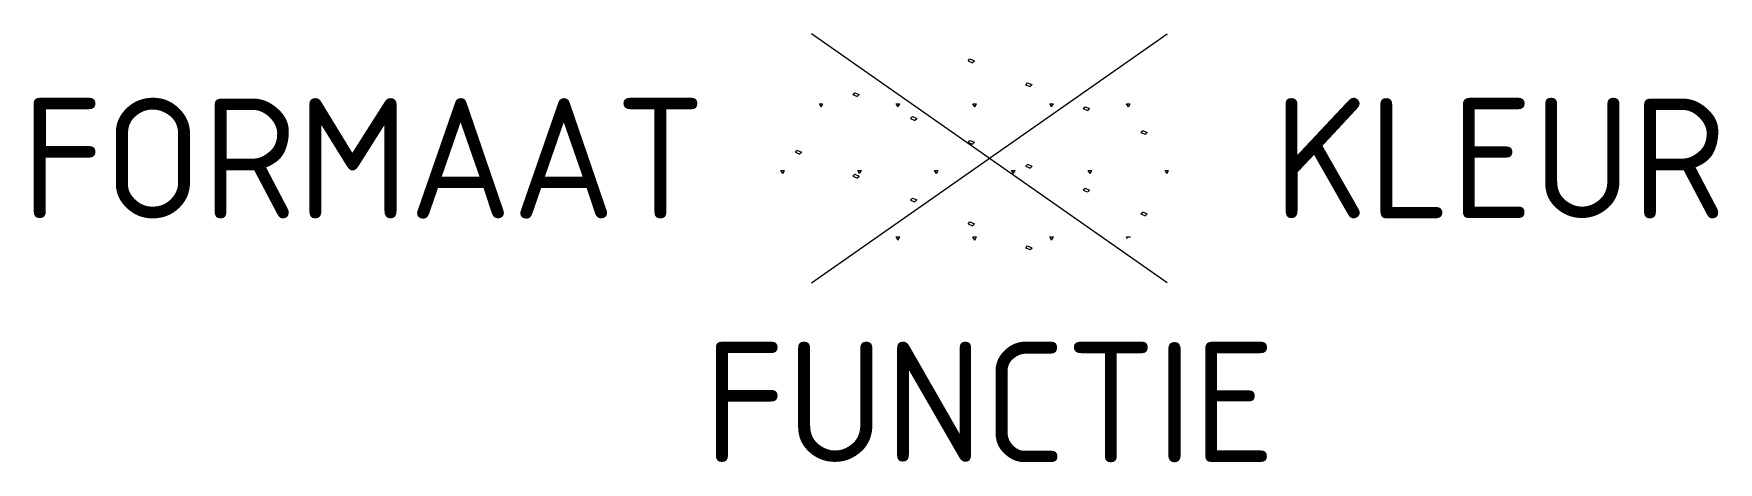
# Model space of a CAD drawing. Header units: metres. Extents: x -14.3 to 10.9, y -4.6 to 1.9.
import ezdxf
from ezdxf.enums import TextEntityAlignment as Align

# ---------------------------------------------------------------- set-up
doc = ezdxf.new("R2010")
doc.units = ezdxf.units.M
doc.styles.add('NLCS-ISO', font='NLCS-ISO.ttf')

msp = doc.modelspace()

# ---------------------------------------------------------------- linework, layer by layer
for p, q in [((-2.662, -1.864), (2.662, 1.864)), ((2.662, -1.864), (-2.662, 1.864)), ((-0.32, 1.458), (-0.291, 1.486)), ((-0.32, 1.458), (-0.254, 1.43)), ((-0.291, 1.486), (-0.225, 1.459)), ((-0.254, 1.43), (-0.225, 1.459)), ((0.542, 1.101), (0.608, 1.073)), ((0.543, 1.1), (0.571, 1.129)), ((0.571, 1.129), (0.637, 1.102)), ((0.609, 1.073), (0.638, 1.102)), ((-2.519, 0.768), (-2.546, 0.815)), ((-2.546, 0.815), (-2.492, 0.815)), ((-2.519, 0.768), (-2.492, 0.815)), ((-2.045, 0.952), (-2.016, 0.981)), ((-2.043, 0.952), (-1.977, 0.924)), ((-2.015, 0.98), (-1.948, 0.953)), ((-1.979, 0.925), (-1.95, 0.954)), ((-1.369, 0.768), (-1.396, 0.815)), ((-1.396, 0.815), (-1.342, 0.815)), ((-1.369, 0.768), (-1.342, 0.815)), ((-0.219, 0.768), (-0.246, 0.815)), ((-0.246, 0.815), (-0.192, 0.815)), ((-0.219, 0.768), (-0.192, 0.815)), ((0.931, 0.768), (0.904, 0.815)), ((0.904, 0.815), (0.958, 0.815)), ((0.931, 0.768), (0.958, 0.815)), ((1.405, 0.743), (1.434, 0.772)), ((1.432, 0.772), (1.499, 0.745)), ((2.081, 0.768), (2.054, 0.815)), ((2.054, 0.815), (2.108, 0.815)), ((2.081, 0.768), (2.108, 0.815)), ((-1.182, 0.595), (-1.154, 0.624)), ((-1.182, 0.595), (-1.115, 0.567)), ((-1.153, 0.624), (-1.087, 0.596)), ((-1.116, 0.568), (-1.087, 0.596)), ((1.404, 0.744), (1.47, 0.716)), ((1.471, 0.716), (1.5, 0.744)), ((-0.32, 0.238), (-0.291, 0.267)), ((-0.291, 0.267), (-0.225, 0.239)), ((2.265, 0.387), (2.332, 0.359)), ((2.268, 0.386), (2.296, 0.415)), ((2.294, 0.415), (2.361, 0.388)), ((2.334, 0.358), (2.363, 0.387)), ((-2.907, 0.09), (-2.879, 0.119)), ((-2.905, 0.089), (-2.839, 0.061)), ((-2.877, 0.118), (-2.81, 0.09)), ((-2.841, 0.062), (-2.812, 0.091)), ((-0.32, 0.238), (-0.254, 0.21)), ((-0.254, 0.21), (-0.225, 0.239)), ((-3.094, -0.228), (-3.121, -0.181)), ((-3.121, -0.181), (-3.067, -0.181)), ((-3.094, -0.228), (-3.067, -0.181)), ((-2.045, -0.267), (-2.016, -0.239)), ((-2.015, -0.239), (-1.948, -0.267)), ((-1.944, -0.228), (-1.971, -0.181)), ((-1.971, -0.181), (-1.917, -0.181)), ((-1.944, -0.228), (-1.917, -0.181)), ((-0.794, -0.228), (-0.821, -0.181)), ((-0.821, -0.181), (-0.767, -0.181)), ((-0.794, -0.228), (-0.767, -0.181)), ((0.356, -0.228), (0.329, -0.181)), ((0.329, -0.181), (0.383, -0.181)), ((0.356, -0.228), (0.383, -0.181)), ((0.542, -0.119), (0.608, -0.147)), ((0.543, -0.119), (0.571, -0.091)), ((0.571, -0.09), (0.637, -0.118)), ((0.609, -0.147), (0.638, -0.118)), ((1.506, -0.228), (1.479, -0.181)), ((1.479, -0.181), (1.533, -0.181)), ((1.506, -0.228), (1.533, -0.181)), ((2.656, -0.228), (2.629, -0.181)), ((2.629, -0.181), (2.683, -0.181)), ((2.656, -0.228), (2.683, -0.181)), ((-2.043, -0.268), (-1.977, -0.296)), ((-1.979, -0.295), (-1.95, -0.266)), ((1.404, -0.476), (1.47, -0.504)), ((1.405, -0.477), (1.434, -0.448)), ((1.432, -0.447), (1.499, -0.475)), ((1.471, -0.504), (1.5, -0.475)), ((-1.182, -0.625), (-1.154, -0.596)), ((-1.182, -0.625), (-1.115, -0.652)), ((-1.153, -0.596), (-1.087, -0.624)), ((-1.116, -0.652), (-1.087, -0.623)), ((-0.32, -0.982), (-0.291, -0.953)), ((-0.32, -0.982), (-0.254, -1.009)), ((-0.291, -0.953), (-0.225, -0.981)), ((-0.254, -1.009), (-0.225, -0.981)), ((2.265, -0.833), (2.332, -0.861)), ((2.268, -0.834), (2.296, -0.805)), ((2.294, -0.804), (2.361, -0.832)), ((2.334, -0.861), (2.363, -0.833)), ((-1.369, -1.224), (-1.396, -1.177)), ((-1.396, -1.177), (-1.342, -1.177)), ((-1.369, -1.224), (-1.342, -1.177)), ((-0.219, -1.224), (-0.246, -1.177)), ((-0.246, -1.177), (-0.192, -1.177)), ((-0.219, -1.224), (-0.192, -1.177)), ((0.931, -1.224), (0.904, -1.177)), ((0.904, -1.177), (0.958, -1.177)), ((0.931, -1.224), (0.958, -1.177)), ((2.068, -1.201), (2.054, -1.177)), ((2.054, -1.177), (2.108, -1.177)), ((2.105, -1.184), (2.108, -1.177)), ((0.542, -1.339), (0.608, -1.366)), ((0.543, -1.339), (0.571, -1.31)), ((0.571, -1.31), (0.637, -1.338)), ((0.609, -1.367), (0.638, -1.338))]:
    msp.add_line(p, q)

# ---------------------------------------------------------------- texts
at = {"style": 'NLCS-ISO'}
msp.add_attdef('FORMAAT', text='', height=1.8, dxfattribs=at).set_placement((-4.25, 0), align=Align.MIDDLE_RIGHT)
msp.add_attdef('KLEUR', text='', height=1.8, dxfattribs=at).set_placement((4.25, 0), align=Align.MIDDLE_LEFT)
at = {"style": 'NLCS-ISO', "flags": 1}
msp.add_attdef('FUNCTIE', text='', height=1.8, dxfattribs=at).set_placement((0, -2.75), align=Align.TOP_CENTER)

doc.saveas('drawing.dxf')
